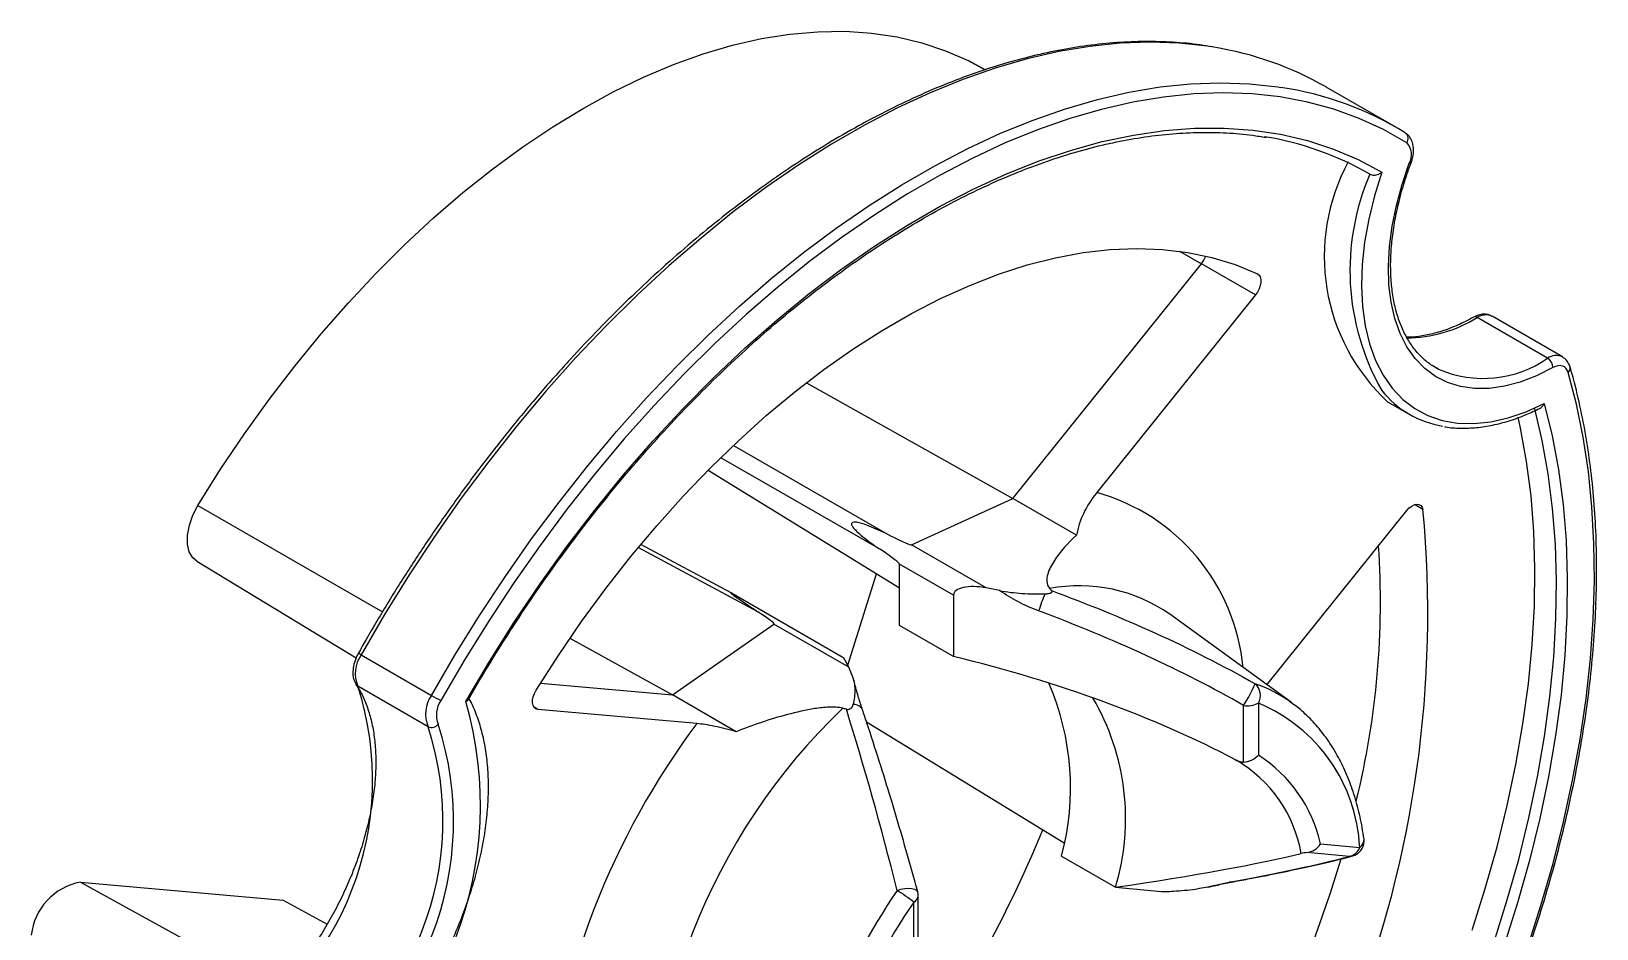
# Model space of a CAD drawing. Header units: millimetres. Extents: x 2517 to 6633, y 792 to 3241.
# Drawn here: x 3410.84 to 3431.31, y 1920.57 to 1932.29 of the extents above; entities that cross this region are included whole.
import ezdxf

# ---------------------------------------------------------------- set-up
doc = ezdxf.new("R2010")
doc.units = ezdxf.units.MM

msp = doc.modelspace()

# ---------------------------------------------------------------- linework, layer by layer
at = {"color": 7, "linetype": 'Continuous', "lineweight": 25}
for p, q in [((3423.0932, 1931.9092), (3423.101, 1931.9052)), ((3423.3144, 1931.7879), (3423.101, 1931.9052)), ((3428.691, 1931.0343), (3427.7718, 1931.5649)), ((3428.3456, 1930.4254), (3428.3411, 1930.428)), ((3423.6763, 1926.1876), (3426.1426, 1929.2557)), ((3426.8497, 1928.8475), (3426.1426, 1929.2557)), ((3426.8497, 1928.8475), (3424.7731, 1926.2642)), ((3430.6683, 1928.0203), (3429.7491, 1928.551)), ((3430.863, 1928.0371), (3429.9437, 1928.5678)), ((3429.2087, 1927.8946), (3429.244, 1927.8752)), ((3420.9791, 1927.7005), (3423.6763, 1926.1876)), ((3428.5759, 1927.4517), (3428.8587, 1927.2884)), ((3419.6947, 1926.5595), (3422.1941, 1925.0192)), ((3422.3503, 1925.5831), (3423.6763, 1926.1876)), ((3424.5087, 1925.7071), (3423.6763, 1926.1876)), ((3426.9983, 1923.7524), (3428.8296, 1926.0305)), ((3419.9951, 1924.9531), (3418.8121, 1925.5865)), ((3423.3279, 1925.0187), (3422.3503, 1925.5831)), ((3413.0064, 1925.3661), (3415.0901, 1924.1031)), ((3421.5184, 1924.0082), (3421.8953, 1925.2033)), ((3422.9012, 1924.9223), (3422.1941, 1925.3305)), ((3422.1941, 1925.0192), (3422.1941, 1925.3305)), ((3422.1941, 1924.5293), (3422.1941, 1925.0192)), ((3423.502, 1924.984), (3423.3279, 1925.0187)), ((3421.4466, 1924.1152), (3419.9999, 1924.9504)), ((3422.9012, 1924.9223), (3422.9012, 1924.1211)), ((3427.3181, 1923.52), (3425.7283, 1924.6752)), ((3419.2269, 1923.6191), (3420.5529, 1924.5455)), ((3421.5306, 1923.9811), (3420.5529, 1924.5455)), ((3422.9012, 1924.1211), (3422.1941, 1924.5293)), ((3417.8857, 1924.3597), (3419.2269, 1923.6191)), ((3415.1561, 1924.1446), (3416.0753, 1923.614)), ((3421.5772, 1923.8729), (3421.5306, 1923.9811)), ((3416.0314, 1923.2042), (3415.1122, 1923.7348)), ((3420.0593, 1923.1385), (3419.2269, 1923.6191)), ((3419.5443, 1923.2457), (3417.4677, 1923.4314)), ((3426.6934, 1922.7432), (3426.6934, 1923.4827)), ((3426.8866, 1923.5126), (3426.8866, 1922.8321)), ((3427.2972, 1923.535), (3427.3181, 1923.52)), ((3421.7634, 1923.2674), (3424.3465, 1921.6859)), ((3426.5824, 1922.7749), (3426.5986, 1922.7659)), ((3424.3131, 1921.5143), (3425.0202, 1921.1061)), ((3428.0796, 1921.5104), (3427.5249, 1921.56)), ((3427.7012, 1921.6731), (3428.2115, 1921.6274)), ((3411.4855, 1921.1739), (3414.1381, 1920.9367)), ((3425.0202, 1921.1061), (3425.6211, 1921.0523)), ((3426.2279, 1921.1055), (3426.0915, 1921.0866)), ((3426.3151, 1921.1289), (3426.2279, 1921.1055)), ((3414.1381, 1920.9367), (3414.7106, 1920.6231)), ((3422.3806, 1920.2309), (3422.3806, 1920.9114)), ((3422.4392, 1920.2649), (3422.4392, 1920.993))]:
    msp.add_line(p, q, dxfattribs=at)
at = {"color": 8, "linetype": 'Continuous', "lineweight": 25}
for p, q in [((3423.0932, 1931.9092), (3423.3142, 1931.7879)), ((3425.8569, 1929.4185), (3426.1426, 1929.2557)), ((3420.0235, 1926.8807), (3422.0703, 1925.7038)), ((3421.9531, 1925.5144), (3419.8564, 1926.7201)), ((3413.0218, 1926.0951), (3415.4349, 1924.7046)), ((3429.0386, 1926.0439), (3428.9299, 1926.1066)), ((3420.3425, 1924.7064), (3418.7773, 1925.5446)), ((3417.5016, 1923.7733), (3419.2269, 1923.6191)), ((3417.4677, 1923.4314), (3417.4159, 1923.4613)), ((3428.1213, 1921.5157), (3428.0796, 1921.5104)), ((3411.4855, 1921.1739), (3414.0732, 1919.7507))]:
    msp.add_line(p, q, dxfattribs=at)
at = {"color": 7, "linetype": 'Continuous', "lineweight": 25, "flags": 128}
for points in [[(3413.0218, 1926.0951), (3413.3187, 1926.5683), (3413.6292, 1927.0305), (3413.9524, 1927.4805), (3414.2872, 1927.9169), (3414.6329, 1928.3386), (3414.9883, 1928.7442), (3415.3525, 1929.1327), (3415.7244, 1929.503), (3416.103, 1929.8539), (3416.4871, 1930.1845), (3416.8758, 1930.4938), (3417.2678, 1930.7809), (3417.6621, 1931.0451), (3418.0575, 1931.2856), (3418.4529, 1931.5017), (3418.8472, 1931.6927), (3419.2392, 1931.8581), (3419.6279, 1931.9975), (3420.012, 1932.1105), (3420.3906, 1932.1967), (3420.7625, 1932.2559), (3421.1267, 1932.2879), (3421.4821, 1932.2926), (3421.8277, 1932.27), (3422.1626, 1932.2202), (3422.4858, 1932.1433), (3422.7962, 1932.0395), (3423.0932, 1931.9092)], [(3428.8276, 1930.8374), (3428.5238, 1931.009), (3428.2056, 1931.1548), (3427.874, 1931.2745), (3427.5297, 1931.3678), (3427.1734, 1931.4346), (3426.806, 1931.4745), (3426.4285, 1931.4877), (3426.0416, 1931.4739), (3425.6464, 1931.4333), (3425.2437, 1931.3659), (3424.8346, 1931.272), (3424.4199, 1931.1517), (3424.0007, 1931.0052), (3423.578, 1930.8331), (3423.1527, 1930.6356), (3422.7259, 1930.4133), (3422.2986, 1930.1666), (3421.8718, 1929.8962), (3421.4466, 1929.6026), (3421.0238, 1929.2867), (3420.6046, 1928.9491), (3420.1899, 1928.5907), (3419.7808, 1928.2122), (3419.3781, 1927.8147), (3418.9829, 1927.399), (3418.596, 1926.9661), (3418.2185, 1926.5171), (3417.8511, 1926.053), (3417.4949, 1925.5749), (3417.1505, 1925.0839), (3416.8189, 1924.5813), (3416.5008, 1924.0683), (3416.1969, 1923.5459)], [(3416.5227, 1923.535), (3416.8324, 1924.0581), (3417.1569, 1924.5711), (3417.4954, 1925.0727), (3417.8471, 1925.5614), (3418.2109, 1926.036), (3418.5859, 1926.4953), (3418.9711, 1926.9381), (3419.3657, 1927.3632), (3419.7684, 1927.7695), (3420.1783, 1928.156), (3420.5943, 1928.5217), (3421.0153, 1928.8655), (3421.4402, 1929.1866), (3421.8679, 1929.4842), (3422.2973, 1929.7574), (3422.7272, 1930.0056), (3423.1566, 1930.2281), (3423.5843, 1930.4244), (3424.0092, 1930.5938), (3424.4302, 1930.7361), (3424.8462, 1930.8508), (3425.2561, 1930.9375), (3425.6589, 1930.9962), (3426.0534, 1931.0266), (3426.4387, 1931.0286), (3426.8137, 1931.0023), (3427.1775, 1930.9477), (3427.5291, 1930.865), (3427.8676, 1930.7543), (3428.1921, 1930.616), (3428.5018, 1930.4504)], [(3430.7377, 1927.8971), (3430.5236, 1927.7903), (3430.312, 1927.7091), (3430.1049, 1927.6541), (3429.9042, 1927.6259), (3429.7119, 1927.6248), (3429.5298, 1927.6508), (3429.3597, 1927.7037), (3429.2032, 1927.7828), (3429.0618, 1927.8876), (3428.9369, 1928.0169), (3428.8296, 1928.1696), (3428.741, 1928.3441), (3428.6719, 1928.5388), (3428.623, 1928.7518), (3428.5948, 1928.9812), (3428.5875, 1929.2246), (3428.6012, 1929.4798), (3428.6358, 1929.7443), (3428.6909, 1930.0156), (3428.7661, 1930.291), (3428.8605, 1930.5681)], [(3428.5018, 1930.4504), (3428.4052, 1930.142), (3428.3295, 1929.8364), (3428.2754, 1929.5362), (3428.2434, 1929.244), (3428.2338, 1928.9626), (3428.2466, 1928.6943), (3428.2818, 1928.4415), (3428.339, 1928.2064), (3428.4178, 1927.9911), (3428.5174, 1927.7976), (3428.637, 1927.6275), (3428.7754, 1927.4823), (3428.9316, 1927.3633), (3429.104, 1927.2716), (3429.2913, 1927.2079), (3429.4916, 1927.1728), (3429.7034, 1927.1667), (3429.9246, 1927.1896), (3430.1534, 1927.2413), (3430.3877, 1927.3213), (3430.6254, 1927.4289)], [(3417.4436, 1923.6801), (3417.7345, 1924.1352), (3418.0386, 1924.5792), (3418.3548, 1925.0107), (3418.6822, 1925.4285), (3419.02, 1925.8313), (3419.367, 1926.2179), (3419.7223, 1926.5873), (3420.0848, 1926.9383), (3420.4534, 1927.2698), (3420.8271, 1927.581), (3421.2048, 1927.8708), (3421.5852, 1928.1384), (3421.9674, 1928.383), (3422.3501, 1928.604), (3422.7322, 1928.8006), (3423.1127, 1928.9722), (3423.4903, 1929.1184), (3423.864, 1929.2387), (3424.2326, 1929.3328), (3424.5951, 1929.4003), (3424.9504, 1929.4412), (3425.2974, 1929.4552), (3425.6352, 1929.4423), (3425.9627, 1929.4026), (3426.2789, 1929.3362), (3426.5829, 1929.2433), (3426.8738, 1929.1241)], [(3426.8738, 1929.1241), (3426.8957, 1929.1078), (3426.9111, 1929.0827), (3426.9192, 1929.0503), (3426.9197, 1929.0121), (3426.9123, 1928.9705), (3426.8976, 1928.9276), (3426.8764, 1928.8858), (3426.8497, 1928.8475)], [(3430.9375, 1927.8354), (3430.9257, 1927.8649), (3430.909, 1927.889), (3430.8878, 1927.9071), (3430.8628, 1927.9187), (3430.8346, 1927.9236), (3430.8038, 1927.9215), (3430.7712, 1927.9126), (3430.7377, 1927.8971)], [(3430.4056, 1920.316), (3430.5822, 1920.8673), (3430.7397, 1921.4169), (3430.8776, 1921.9635), (3430.9957, 1922.5059), (3431.0936, 1923.0427), (3431.1711, 1923.5727), (3431.228, 1924.0946), (3431.2643, 1924.6072), (3431.2798, 1925.1092), (3431.2744, 1925.5995), (3431.2483, 1926.0769), (3431.2014, 1926.5403), (3431.1338, 1926.9885), (3431.0458, 1927.4206), (3430.9375, 1927.8354)], [(3429.6809, 1920.5449), (3429.8542, 1921.0907), (3430.0078, 1921.6346), (3430.1412, 1922.1753), (3430.2541, 1922.7113), (3430.3461, 1923.2413), (3430.4171, 1923.764), (3430.4669, 1924.2779), (3430.4953, 1924.7818), (3430.5022, 1925.2744), (3430.4877, 1925.7543), (3430.4518, 1926.2204), (3430.3946, 1926.6715), (3430.3162, 1927.1063), (3430.2852, 1927.2484)], [(3429.9637, 1920.3816), (3430.1371, 1920.9274), (3430.2907, 1921.4713), (3430.424, 1922.012), (3430.5369, 1922.548), (3430.629, 1923.0781), (3430.7, 1923.6007), (3430.7497, 1924.1146), (3430.7781, 1924.6185), (3430.7851, 1925.1111), (3430.7706, 1925.591), (3430.7347, 1926.0571), (3430.6774, 1926.5082), (3430.599, 1926.943), (3430.4996, 1927.3606)], [(3430.6254, 1927.4289), (3430.7288, 1927.0067), (3430.8108, 1926.5666), (3430.8711, 1926.1099), (3430.9096, 1925.6376), (3430.9261, 1925.151), (3430.9207, 1924.6515), (3430.8934, 1924.1402), (3430.8441, 1923.6185), (3430.7731, 1923.0879), (3430.6805, 1922.5496), (3430.5667, 1922.0051), (3430.4317, 1921.4558), (3430.2761, 1920.9031), (3430.1003, 1920.3485)], [(3413.0064, 1925.3661), (3412.9538, 1925.4115), (3412.9084, 1925.4903), (3412.8853, 1925.5912), (3412.8857, 1925.7088), (3412.9097, 1925.8366), (3412.9559, 1925.9678), (3413.0218, 1926.0951)], [(3428.8296, 1926.0305), (3428.8602, 1926.0633), (3428.8929, 1926.0887), (3428.926, 1926.1053), (3428.9578, 1926.1123), (3428.9863, 1926.1092), (3429.0102, 1926.0962), (3429.0279, 1926.074), (3429.0386, 1926.0439)], [(3417.4677, 1923.4314), (3417.4411, 1923.439), (3417.4198, 1923.4562), (3417.4051, 1923.4821), (3417.3978, 1923.5153), (3417.3982, 1923.5539), (3417.4063, 1923.5958), (3417.4218, 1923.6386), (3417.4436, 1923.6801)]]:
    msp.add_lwpolyline(points, dxfattribs=at)
at = {"color": 8, "linetype": 'Continuous', "lineweight": 25, "flags": 128}
for points in [[(3426.3051, 1932.0837), (3426.221, 1932.0969), (3425.8507, 1932.1372), (3425.4701, 1932.1504), (3425.0802, 1932.1366), (3424.6817, 1932.0956), (3424.2758, 1932.0277), (3423.8634, 1931.933), (3423.4454, 1931.8117), (3423.0228, 1931.6641), (3422.5966, 1931.4906), (3422.1679, 1931.2915), (3421.7377, 1931.0674), (3421.3069, 1930.8187), (3420.8767, 1930.5461), (3420.448, 1930.2502), (3420.0219, 1929.9317), (3419.5993, 1929.5914), (3419.1813, 1929.2301), (3418.7688, 1928.8486), (3418.3629, 1928.4478), (3417.9645, 1928.0288), (3417.5745, 1927.5924), (3417.1939, 1927.1398), (3416.8236, 1926.6719), (3416.4645, 1926.19), (3416.1173, 1925.6951), (3415.783, 1925.1884), (3415.4623, 1924.6712), (3415.1561, 1924.1446)], [(3416.0753, 1923.614), (3416.3816, 1924.1405), (3416.7023, 1924.6578), (3417.0366, 1925.1644), (3417.3837, 1925.6593), (3417.7428, 1926.1412), (3418.1132, 1926.6091), (3418.4937, 1927.0617), (3418.8837, 1927.4981), (3419.2821, 1927.9172), (3419.688, 1928.3179), (3420.1005, 1928.6994), (3420.5185, 1929.0608), (3420.9411, 1929.4011), (3421.3673, 1929.7196), (3421.7959, 1930.0154), (3422.2262, 1930.288), (3422.6569, 1930.5367), (3423.0872, 1930.7608), (3423.5159, 1930.9599), (3423.942, 1931.1335), (3424.3646, 1931.2811), (3424.7826, 1931.4024), (3425.1951, 1931.4971), (3425.601, 1931.565), (3425.9994, 1931.6059), (3426.3894, 1931.6198), (3426.77, 1931.6065), (3427.1403, 1931.5662), (3427.18, 1931.5602)], [(3428.8605, 1930.5681), (3428.8712, 1930.5681), (3428.8788, 1930.5697), (3428.883, 1930.5729), (3428.8834, 1930.5738)], [(3415.1122, 1923.7348), (3415.0996, 1923.7442), (3415.0905, 1923.7551)], [(3422.1635, 1921.0627), (3422.2123, 1921.0795), (3422.263, 1921.0904), (3422.312, 1921.0947), (3422.3561, 1921.0921), (3422.3922, 1921.0828), (3422.418, 1921.0674), (3422.4317, 1921.047), (3422.4323, 1921.0451)], [(3426.533, 1921.174), (3426.5312, 1921.1737), (3426.5063, 1921.1721)]]:
    msp.add_lwpolyline(points, dxfattribs=at)
at = {"color": 7, "linetype": 'Continuous', "lineweight": 25}
for centre, radius, start, end in [((3425.6133, 1927.7956), 4.3436, 60.20308, 80.83563), ((3426.5375, 1927.2839), 4.3243, 58.33038, 81.45555), ((3428.7539, 1930.8909), 0.0911, 324.03472, 53.68951), ((3426.2971, 1926.8516), 4.1193, 60.1796, 80.61235), ((3428.666, 1930.681), 0.2249, 329.85433, 44.07278), ((3430.3404, 1929.3508), 2.5924, 151.47654, 227.10399), ((3425.8776, 1929.4685), 0.3399, 321.24819, 340.66135), ((3430.5866, 1927.8932), 0.1512, 1.49503, 57.25575), ((3429.4972, 1928.3945), 1.2762, 218.5606, 260.94707), ((3414.5276, 1924.683), 14.5747, 312.23083, 5.35781), ((3417.6065, 1924.8344), 10.8761, 346.17723, 3.86733), ((3426.8119, 1923.8056), 2.9433, 157.30708, 161.93023), ((3415.5047, 1923.9001), 0.4259, 144.95251, 202.82771), ((3420.9786, 1922.4066), 3.4519, 345.018, 23.3313), ((3425.3295, 1924.3965), 1.6416, 326.17958, 337.38756), ((3426.7104, 1923.6134), 0.2029, 330.23068, 48.46929), ((3411.3249, 1922.5107), 3.9802, 299.67635, 17.91229), ((3416.424, 1923.3694), 0.4259, 144.95251, 202.82771), ((3418.6618, 1928.0938), 5.1729, 239.99922, 241.54314), ((3422.0156, 1922.0016), 3.1352, 343.40246, 30.23095), ((3411.8902, 1922.1837), 4.8256, 301.32774, 16.2609), ((3416.4585, 1923.3625), 0.3194, 144.95251, 202.82771), ((3427.0665, 1917.5687), 8.1283, 133.69172, 183.89692), ((3426.7455, 1923.7853), 0.307, 260.2289, 297.35717), ((3426.0617, 1921.5247), 2.1523, 2.7365, 67.46484), ((3412.2442, 1921.98), 3.9802, 299.67635, 17.91229), ((3412.2494, 1921.974), 4.1138, 299.68723, 17.90141), ((3416.0762, 1923.3044), 0.1098, 245.95036, 323.12691), ((3427.6797, 1917.1537), 10.1636, 143.17311, 174.41553), ((3425.8944, 1921.269), 1.8514, 12.60626, 57.59509), ((3408.2971, 1928.3876), 17.07, 330.90567, 337.50416), ((3428.0701, 1921.7091), 0.2, 284.83607, 0), ((3428.0701, 1921.7091), 0.2, 0, 7.97918), ((3428.0462, 1921.681), 0.1738, 281.07468, 342.05894), ((3412.0608, 1926.2151), 16.5974, 325.88679, 343.41204), ((3411.6298, 1920.3958), 0.7914, 100.50639, 173.94438), ((3429.061, 1916.3455), 8.3562, 145.63173, 171.95691), ((3429.0057, 1916.3764), 8.0286, 145.60771, 171.98094), ((3421.2974, 1919.5887), 1.7096, 50.68283, 59.56025), ((3422.2392, 1920.993), 0.2, 0, 15.08794)]:
    msp.add_arc(centre, radius, start, end, dxfattribs=at)
at = {"color": 8, "linetype": 'Continuous', "lineweight": 25}
for centre, radius, start, end in [((3431.2504, 1929.166), 3.1661, 156.5606, 209.66615), ((3428.795, 1930.1268), 1.8422, 270.82462, 301.19197), ((3429.7197, 1928.5095), 0.0508, 54.68066, 113.61434), ((3429.8614, 1928.3855), 0.2, 65.69777, 124.1488), ((3430.7802, 1927.8602), 0.1953, 64.93727, 124.92803), ((3429.8243, 1929.2412), 1.4842, 246.97963, 304.65732), ((3430.8945, 1927.8902), 0.0697, 308.10724, 11.53056), ((3424.0711, 1923.7326), 2.6272, 5.37778, 74.50047), ((3424.55, 1922.9917), 2.0548, 55.01137, 100.96518), ((3415.3648, 1924.5321), 0.4402, 236.18018, 241.68491), ((3426.2708, 1922.0784), 1.7819, 54.82737, 71.2029), ((3421.6023, 1923.376), 0.119, 24.34001, 95.65184), ((3425.6957, 1921.2312), 1.7811, 10.24666, 59.50841), ((3428.1469, 1921.7303), 0.1215, 302.16057, 3.08907), ((3422.3387, 1921.0033), 0.101, 294.52506, 354.1548)]:
    msp.add_arc(centre, radius, start, end, dxfattribs=at)
at = {"color": 7, "linetype": 'Continuous', "lineweight": 25}
for centre, major_axis, ratio, start_param, end_param in [((3414.2335, 1930.0893), (8.1178, -4.5054), 0.013391, 6.0266319, 6.2732911), ((3414.2335, 1930.0893), (7.9603, -4.7601), 0.0151123, 0.0090367, 0.2556959), ((3423.2875, 1924.8625), (0.3852, -0.0721), 0.4107788, 1.5428166, 3.2183327), ((3412.4657, 1929.0688), (8.0881, -4.5224), 0.0166634, 6.2751127, 6.521772), ((3418.8989, 1921.4196), (11.0098, -2.0514), 0.4062791, 0.8626083, 1.1646979), ((3421.5198, 1923.842), (-0.0873, 0.2759), 0.2019379, 5.1758749, 6.0659115), ((3421.2703, 1921.0528), (8.0095, -1.4985), 0.4102814, 0.9239104, 1.4429589), ((3421.1975, 1921.1563), (7.0383, 0.7135), 0.072975, 5.2791394, 5.7981879), ((3419.2601, 1920.9057), (9.6616, 0.984), 0.0724335, 5.5530386, 5.8551281), ((3425.9367, 1921.0932), (0.3386, 0.0343), 0.073042, 3.504308, 5.1798241)]:
    msp.add_ellipse(centre, major_axis=major_axis, ratio=ratio, start_param=start_param, end_param=end_param, dxfattribs=at)
for points, knots in [([(3426.282, 1932.0886), (3426.2305, 1932.0979), (3426.0644, 1932.1277), (3425.7735, 1932.1523), (3425.4105, 1932.1633), (3425.0386, 1932.1486), (3424.6593, 1932.11), (3424.2733, 1932.047), (3423.8814, 1931.9599), (3423.4845, 1931.8488), (3423.0835, 1931.7141), (3422.6792, 1931.5559), (3422.2726, 1931.3748), (3421.8644, 1931.1709), (3421.4555, 1930.9449), (3421.0469, 1930.6972), (3420.6393, 1930.4284), (3420.2337, 1930.139), (3419.8309, 1929.8296), (3419.4318, 1929.5009), (3419.0371, 1929.1537), (3418.6477, 1928.7887), (3418.2645, 1928.4066), (3417.8882, 1928.0083), (3417.5196, 1927.5946), (3417.1596, 1927.1663), (3416.8087, 1926.7245), (3416.4679, 1926.27), (3416.1378, 1925.8038), (3415.819, 1925.3269), (3415.5125, 1924.8402), (3415.2815, 1924.4517), (3415.1534, 1924.2256), (3415.1199, 1924.1665)], [0, 0, 0, 0, 0.0150387, 0.048429, 0.0818532, 0.1153111, 0.1488001, 0.1823165, 0.2158558, 0.2494135, 0.2829851, 0.3165668, 0.3501551, 0.3837474, 0.4173414, 0.4509352, 0.4845275, 0.5181177, 0.5517052, 0.5852898, 0.6188714, 0.65245, 0.6860256, 0.7195986, 0.753169, 0.7867372, 0.8203034, 0.853868, 0.8874312, 0.9209935, 0.954555, 0.9881161, 1, 1, 1, 1]), ([(3416.5597, 1923.5615), (3416.5829, 1923.6022), (3416.6989, 1923.8047), (3416.9166, 1924.1639), (3417.2175, 1924.6345), (3417.5307, 1925.0949), (3417.8548, 1925.5444), (3418.1892, 1925.9818), (3418.5333, 1926.4062), (3418.8861, 1926.8166), (3419.2469, 1927.2121), (3419.6149, 1927.5918), (3419.9892, 1927.9549), (3420.369, 1928.3005), (3420.7534, 1928.6279), (3421.1416, 1928.9363), (3421.5326, 1929.2251), (3421.9256, 1929.4935), (3422.3196, 1929.7412), (3422.7138, 1929.9673), (3423.1072, 1930.1716), (3423.4991, 1930.3535), (3423.8884, 1930.5127), (3424.2743, 1930.6488), (3424.6559, 1930.7616), (3425.0325, 1930.8508), (3425.4031, 1930.9162), (3425.767, 1930.9577), (3426.1235, 1930.9756), (3426.4712, 1930.9683), (3426.7605, 1930.9454), (3426.9295, 1930.9155), (3426.9894, 1930.9049)], [0, 0, 0, 0, 0.0087257, 0.0434585, 0.0781934, 0.1129274, 0.1476603, 0.1823917, 0.2171212, 0.2518484, 0.286573, 0.3212946, 0.3560129, 0.3907276, 0.4254384, 0.4601453, 0.494848, 0.5295468, 0.5642417, 0.5989334, 0.6336225, 0.6683104, 0.7029981, 0.7376876, 0.7723816, 0.8070836, 0.8417977, 0.8765291, 0.9112835, 0.9460667, 0.9808846, 1, 1, 1, 1]), ([(3428.8834, 1930.5738), (3428.8893, 1930.5909), (3428.9063, 1930.6405), (3428.9194, 1930.7238), (3428.9133, 1930.8128), (3428.8856, 1930.8876), (3428.8482, 1930.9363), (3428.8193, 1930.9565), (3428.8097, 1930.9632)], [0, 0, 0, 0, 0.1137286, 0.3282796, 0.5494077, 0.7363762, 0.9123141, 1, 1, 1, 1]), ([(3429.2431, 1927.8792), (3429.2148, 1927.8937), (3429.1398, 1927.9323), (3429.0331, 1928.0203), (3428.9227, 1928.1401), (3428.8284, 1928.2817), (3428.7505, 1928.4424), (3428.6897, 1928.6209), (3428.6464, 1928.8158), (3428.6209, 1929.0254), (3428.6136, 1929.2481), (3428.6246, 1929.4819), (3428.6538, 1929.7248), (3428.7012, 1929.9747), (3428.7665, 1930.2293), (3428.8304, 1930.4298), (3428.8727, 1930.5446), (3428.8834, 1930.5738)], [0, 0, 0, 0, 0.0446167, 0.1182642, 0.1916825, 0.2644671, 0.33655, 0.4080731, 0.4792336, 0.5501996, 0.6210875, 0.6919617, 0.7628567, 0.8337949, 0.9047835, 0.9758205, 1, 1, 1, 1]), ([(3428.3456, 1930.4254), (3428.3524, 1930.4215), (3428.3606, 1930.4184), (3428.3694, 1930.4165), (3428.3782, 1930.4146), (3428.3877, 1930.4137), (3428.3972, 1930.4139), (3428.4074, 1930.414), (3428.4179, 1930.4152), (3428.428, 1930.4173), (3428.4399, 1930.4197), (3428.4515, 1930.4234), (3428.4624, 1930.4279), (3428.4763, 1930.4337), (3428.4893, 1930.441), (3428.5004, 1930.4493), (3428.5009, 1930.4496), (3428.5014, 1930.45), (3428.5018, 1930.4504)], [0, 0, 0, 0, 0.00002912824, 0.00002912824, 0.00002912824, 0.00005811385, 0.00005811385, 0.00005811385, 0.0000890097, 0.0000890097, 0.0000890097, 0.00012533732, 0.00012533732, 0.00012533732, 0.00017243547, 0.00017243547, 0.00017243547, 0.0001744914, 0.0001744914, 0.0001744914, 0.0001744914]), ([(3429.6992, 1928.556), (3429.665, 1928.5376), (3429.5655, 1928.484), (3429.4023, 1928.4122), (3429.212, 1928.3479), (3429.0285, 1928.3091), (3428.8994, 1928.292), (3428.8349, 1928.2947), (3428.8261, 1928.2951)], [0, 0, 0, 0, 0.1119528, 0.3253048, 0.5386403, 0.7521217, 0.9660881, 1, 1, 1, 1]), ([(3429.9453, 1928.5637), (3429.9386, 1928.5685), (3429.9125, 1928.5876), (3429.855, 1928.5974), (3429.7778, 1928.5927), (3429.727, 1928.569), (3429.6992, 1928.556)], [0, 0, 0, 0, 0.0969409, 0.3810012, 0.6608632, 1, 1, 1, 1]), ([(3424.6168, 1911.5234), (3424.6862, 1911.5839), (3424.8872, 1911.7594), (3425.2162, 1912.0636), (3425.6011, 1912.4412), (3425.9793, 1912.8354), (3426.3499, 1913.2452), (3426.7123, 1913.6698), (3427.0656, 1914.1082), (3427.409, 1914.5596), (3427.742, 1915.0228), (3428.0637, 1915.4971), (3428.3735, 1915.9813), (3428.6708, 1916.4745), (3428.9549, 1916.9756), (3429.2252, 1917.4835), (3429.4811, 1917.9972), (3429.7221, 1918.5155), (3429.9477, 1919.0375), (3430.1574, 1919.5619), (3430.3508, 1920.0878), (3430.5274, 1920.6139), (3430.6869, 1921.1392), (3430.8289, 1921.6625), (3430.9531, 1922.1828), (3431.0593, 1922.6989), (3431.1472, 1923.2099), (3431.2166, 1923.7145), (3431.2674, 1924.2117), (3431.2993, 1924.7006), (3431.3125, 1925.18), (3431.3067, 1925.6489), (3431.282, 1926.1063), (3431.2385, 1926.5514), (3431.1762, 1926.983), (3431.095, 1927.4002), (3431.0201, 1927.7043), (3430.9728, 1927.8694), (3430.9628, 1927.9042)], [0, 0, 0, 0, 0.0151336, 0.0438751, 0.0726159, 0.1013542, 0.1300904, 0.1588245, 0.187557, 0.2162879, 0.2450176, 0.2737464, 0.3024745, 0.3312023, 0.3599299, 0.3886577, 0.4173858, 0.4461146, 0.4748444, 0.5035754, 0.5323078, 0.5610421, 0.5897784, 0.618517, 0.6472582, 0.6760021, 0.704749, 0.7334989, 0.7622519, 0.791008, 0.8197669, 0.8485283, 0.8772915, 0.9060558, 0.9348192, 0.9635801, 0.9923362, 1, 1, 1, 1]), ([(3430.9628, 1927.9042), (3430.9571, 1927.9202), (3430.9433, 1927.9588), (3430.9098, 1928.0065), (3430.8756, 1928.0267), (3430.8618, 1928.0348)], [0, 0, 0, 0, 0.2971988, 0.7161158, 1, 1, 1, 1]), ([(3429.3188, 1927.1273), (3429.3247, 1927.126), (3429.3927, 1927.1107), (3429.5322, 1927.1043), (3429.7362, 1927.11), (3429.9484, 1927.1425), (3430.166, 1927.1992), (3430.3715, 1927.272), (3430.5045, 1927.3356), (3430.563, 1927.3636)], [0, 0, 0, 0, 0.015756, 0.1838954, 0.3529789, 0.5230273, 0.6938874, 0.8653277, 1, 1, 1, 1]), ([(3430.5632, 1927.3632), (3430.5661, 1927.3644), (3430.5789, 1927.3697), (3430.6013, 1927.3908), (3430.6178, 1927.4138), (3430.6251, 1927.4283), (3430.6254, 1927.4289)], [0, 0, 0, 0, 0.11033944, 0.48925038, 0.97860286, 1, 1, 1, 1]), ([(3424.7731, 1926.2642), (3424.7052, 1926.1797), (3424.6472, 1926.0877), (3424.5583, 1925.9009), (3424.5261, 1925.804), (3424.5087, 1925.7071)], [0, 0, 0, 0, 0.5, 0.5, 1, 1, 1, 1]), ([(3422.0703, 1925.7038), (3421.9911, 1925.7426), (3421.911, 1925.7804), (3421.7869, 1925.8313), (3421.745, 1925.8473), (3421.6799, 1925.8669), (3421.6578, 1925.8728), (3421.6235, 1925.878), (3421.6119, 1925.8793), (3421.5882, 1925.8778), (3421.5727, 1925.8747), (3421.5642, 1925.85), (3421.5705, 1925.8383), (3421.5816, 1925.8183), (3421.5883, 1925.8092), (3421.6094, 1925.7832), (3421.625, 1925.7675), (3421.6731, 1925.7219), (3421.7071, 1925.6939), (3421.8103, 1925.6131), (3421.8815, 1925.5631), (3421.9531, 1925.5144)], [0, 0, 0, 0, 0.25, 0.25, 0.375, 0.375, 0.4375, 0.4375, 0.46875, 0.46875, 0.5, 0.5, 0.53125, 0.53125, 0.5625, 0.5625, 0.625, 0.625, 0.75, 0.75, 1, 1, 1, 1]), ([(3424.5087, 1925.7071), (3424.3933, 1925.6024), (3424.2948, 1925.4933), (3424.1825, 1925.3204), (3424.1505, 1925.2607), (3424.1236, 1925.168), (3424.1182, 1925.1364), (3424.1224, 1925.0724), (3424.1319, 1925.0397), (3424.1592, 1925.009)], [0, 0, 0, 0, 0.5, 0.5, 0.75, 0.75, 0.875, 0.875, 1, 1, 1, 1]), ([(3423.502, 1924.984), (3423.5994, 1924.9646), (3423.6983, 1924.9537), (3423.8978, 1924.9401), (3423.9982, 1924.9366), (3424.0964, 1924.9411)], [0, 0, 0, 0, 0.5, 0.5, 1, 1, 1, 1]), ([(3424.0964, 1924.9411), (3424.1123, 1924.9418), (3424.1281, 1924.9431), (3424.143, 1924.9454), (3424.1515, 1924.9468), (3424.1598, 1924.9485), (3424.1672, 1924.9509), (3424.1723, 1924.9525), (3424.1769, 1924.9545), (3424.1806, 1924.9569), (3424.1835, 1924.9588), (3424.1857, 1924.9609), (3424.1872, 1924.9632), (3424.1886, 1924.9655), (3424.1891, 1924.968), (3424.1889, 1924.9705), (3424.1886, 1924.9736), (3424.1871, 1924.9768), (3424.1849, 1924.9797), (3424.1842, 1924.9807), (3424.1834, 1924.9817), (3424.1826, 1924.9827)], [0, 0, 0, 0, 0.00004878296, 0.00004878296, 0.00004878296, 0.00007663072, 0.00007663072, 0.00007663072, 0.00009554577, 0.00009554577, 0.00009554577, 0.00011004915, 0.00011004915, 0.00011004915, 0.0001246182, 0.0001246182, 0.0001246182, 0.00014250013, 0.00014250013, 0.00014250013, 0.00014830304, 0.00014830304, 0.00014830304, 0.00014830304]), ([(3419.9999, 1924.9503), (3419.9988, 1924.9509), (3419.9962, 1924.9525), (3419.9926, 1924.9544), (3419.9897, 1924.9557), (3419.9881, 1924.9559), (3419.9895, 1924.9533), (3420.0109, 1924.9348), (3420.1236, 1924.8514), (3420.2473, 1924.7695), (3420.3425, 1924.7064)], [0, 0, 0, 0, 0.0059833, 0.0148918, 0.023845, 0.0341086, 0.0508965, 0.0997374, 0.3072946, 1, 1, 1, 1]), ([(3415.1199, 1924.1665), (3415.1112, 1924.1502), (3415.0865, 1924.1034), (3415.0582, 1924.0208), (3415.0442, 1923.9235), (3415.0514, 1923.8311), (3415.0779, 1923.7797), (3415.0907, 1923.7549)], [0, 0, 0, 0, 0.1166523, 0.3348541, 0.5573683, 0.7866045, 1, 1, 1, 1]), ([(3415.0907, 1923.7549), (3415.1061, 1923.7304), (3415.1517, 1923.658), (3415.2156, 1923.5228), (3415.2759, 1923.344), (3415.3186, 1923.1486), (3415.3435, 1922.9385), (3415.3502, 1922.7155), (3415.3386, 1922.4813), (3415.3088, 1922.2381), (3415.2608, 1921.9881), (3415.195, 1921.7333), (3415.1119, 1921.4762), (3415.0123, 1921.219), (3414.897, 1920.9641), (3414.767, 1920.7137), (3414.6235, 1920.4702), (3414.4677, 1920.2357), (3414.301, 1920.0123), (3414.1251, 1919.802), (3413.9414, 1919.6068), (3413.7518, 1919.4282), (3413.558, 1919.2681), (3413.3885, 1919.1459), (3413.2842, 1919.0814), (3413.2455, 1919.0575)], [0, 0, 0, 0, 0.0234723, 0.0692292, 0.1147297, 0.1600039, 0.2051574, 0.2502632, 0.2953611, 0.3404728, 0.3856124, 0.4307841, 0.4759865, 0.5212152, 0.5664643, 0.6117268, 0.6569955, 0.7022627, 0.7475187, 0.7927561, 0.8379674, 0.8831456, 0.9282846, 0.9733802, 1, 1, 1, 1]), ([(3421.5905, 1923.4945), (3421.6109, 1923.5585), (3421.6157, 1923.6221), (3421.6129, 1923.749), (3421.6033, 1923.8125), (3421.5772, 1923.8729)], [0, 0, 0, 0, 0.5, 0.5, 1, 1, 1, 1]), ([(3421.7108, 1923.4257), (3421.7066, 1923.438), (3421.6854, 1923.5002), (3421.6475, 1923.6269), (3421.614, 1923.7453), (3421.5982, 1923.8108), (3421.5979, 1923.8118)], [0, 0, 0, 0, 0.1075397, 0.5428839, 0.9928815, 1, 1, 1, 1]), ([(3414.4172, 1918.0419), (3414.4346, 1918.0533), (3414.5265, 1918.1133), (3414.6913, 1918.2364), (3414.9089, 1918.4182), (3415.1211, 1918.6189), (3415.3265, 1918.8359), (3415.5236, 1919.068), (3415.711, 1919.3134), (3415.8875, 1919.5704), (3416.0518, 1919.8372), (3416.2028, 1920.1119), (3416.3393, 1920.3925), (3416.4605, 1920.6771), (3416.5653, 1920.9637), (3416.6532, 1921.2502), (3416.7234, 1921.5347), (3416.7753, 1921.8151), (3416.8085, 1922.0896), (3416.8227, 1922.3561), (3416.8178, 1922.6129), (3416.7935, 1922.858), (3416.7501, 1923.0899), (3416.6869, 1923.3058), (3416.622, 1923.4714), (3416.5732, 1923.5595), (3416.5579, 1923.5873)], [0, 0, 0, 0, 0.01033404, 0.05443041, 0.09851233, 0.1425721, 0.18661013, 0.23062902, 0.27463256, 0.31862524, 0.36261182, 0.40659729, 0.45058597, 0.494582, 0.53859052, 0.58261662, 0.62666518, 0.67074061, 0.71484624, 0.75898343, 0.80315001, 0.84733792, 0.89152395, 0.93567071, 0.97972653, 1, 1, 1, 1]), ([(3416.5227, 1923.535), (3416.5232, 1923.5351), (3416.5345, 1923.5397), (3416.55, 1923.548), (3416.5562, 1923.5586), (3416.5583, 1923.5623)], [0, 0, 0, 0, 0.0276038, 0.6589024, 1, 1, 1, 1]), ([(3421.4517, 1923.446), (3421.3951, 1923.4601), (3421.3329, 1923.4623), (3421.2095, 1923.4575), (3421.1484, 1923.4503), (3420.9664, 1923.4222), (3420.8468, 1923.3945), (3420.4985, 1923.3017), (3420.2756, 1923.2253), (3420.0593, 1923.1385)], [0, 0, 0, 0, 0.125, 0.125, 0.25, 0.25, 0.5, 0.5, 1, 1, 1, 1]), ([(3421.5, 1923.434), (3421.505, 1923.4328), (3421.5103, 1923.4319), (3421.5158, 1923.4315), (3421.5214, 1923.4311), (3421.5272, 1923.4314), (3421.5327, 1923.4324), (3421.5377, 1923.4333), (3421.5425, 1923.4348), (3421.5468, 1923.4367), (3421.552, 1923.4391), (3421.5565, 1923.442), (3421.5604, 1923.4452), (3421.5671, 1923.4507), (3421.5722, 1923.457), (3421.5764, 1923.4634), (3421.5829, 1923.4734), (3421.5872, 1923.484), (3421.5905, 1923.4945)], [0, 0, 0, 0, 0.00001678853, 0.00001678853, 0.00001678853, 0.00003385531, 0.00003385531, 0.00003385531, 0.00004908839, 0.00004908839, 0.00004908839, 0.00006741658, 0.00006741658, 0.00006741658, 0.0000991218, 0.0000991218, 0.0000991218, 0.00014899221, 0.00014899221, 0.00014899221, 0.00014899221]), ([(3422.4323, 1921.0451), (3422.4095, 1921.129), (3422.3423, 1921.3762), (3422.2264, 1921.7836), (3422.0819, 1922.2699), (3421.9285, 1922.763), (3421.8036, 1923.148), (3421.7299, 1923.3678), (3421.7107, 1923.4251)], [0, 0, 0, 0, 0.0988187, 0.2913919, 0.4922521, 0.7027856, 0.9226194, 1, 1, 1, 1]), ([(3428.2682, 1921.7368), (3428.2605, 1921.7873), (3428.2383, 1921.933), (3428.1868, 1922.1635), (3428.1073, 1922.422), (3428.0086, 1922.6633), (3427.8916, 1922.8861), (3427.7571, 1923.0892), (3427.6054, 1923.2704), (3427.4518, 1923.4206), (3427.3423, 1923.4996), (3427.2945, 1923.5342)], [0, 0, 0, 0, 0.0644757, 0.186266, 0.3079411, 0.4292759, 0.5500973, 0.6702364, 0.7895723, 0.9080791, 1, 1, 1, 1]), ([(3420.0593, 1923.1385), (3419.959, 1923.1677), (3419.8656, 1923.1911), (3419.6917, 1923.2273), (3419.6123, 1923.2396), (3419.5443, 1923.2457)], [0, 0, 0, 0, 0.5, 0.5, 1, 1, 1, 1]), ([(3426.5882, 1922.7719), (3426.606, 1922.7625), (3426.625, 1922.7546), (3426.6443, 1922.7495), (3426.6606, 1922.7452), (3426.6774, 1922.7428), (3426.6934, 1922.7432)], [0, 0, 0, 0, 0.00006050247, 0.00006050247, 0.00006050247, 0.00011136818, 0.00011136818, 0.00011136818, 0.00011136818]), ([(3426.5331, 1921.174), (3426.6059, 1921.1876), (3426.8142, 1921.2263), (3427.1369, 1921.2898), (3427.4883, 1921.3637), (3427.7954, 1921.4334), (3428.0001, 1921.4839), (3428.1015, 1921.5105), (3428.1213, 1921.5157)], [0, 0, 0, 0, 0.1212166, 0.3468036, 0.5633336, 0.7704594, 0.9552194, 1, 1, 1, 1]), ([(3426.3162, 1921.1246), (3426.3272, 1921.1279), (3426.3599, 1921.1376), (3426.432, 1921.1546), (3426.5019, 1921.1679), (3426.5343, 1921.174)], [0, 0, 0, 0, 0.2127842, 0.6354819, 1, 1, 1, 1])]:
    msp.add_open_spline(points, degree=3, knots=knots, dxfattribs=at)
for points in [[(3424.0138, 1924.7185), (3423.8315, 1924.7865), (3423.6612, 1924.8754), (3423.502, 1924.984)], [(3424.1592, 1925.009), (3424.167, 1925.0002), (3424.1748, 1924.9915), (3424.1826, 1924.9827)], [(3424.1826, 1924.9827), (3425.0997, 1924.6445), (3425.9976, 1924.2464), (3426.845, 1923.7653)], [(3421.5, 1923.434), (3421.4838, 1923.438), (3421.4678, 1923.442), (3421.4517, 1923.446)], [(3422.1635, 1921.0627), (3421.9528, 1921.9121), (3421.7292, 1922.6988), (3421.5, 1923.434)], [(3426.6934, 1922.7432), (3426.764, 1922.7448), (3426.8385, 1922.7814), (3426.8866, 1922.8321)], [(3427.5249, 1921.56), (3427.491, 1921.5567), (3427.4662, 1921.5524), (3427.4484, 1921.5481)], [(3427.5249, 1921.56), (3427.5921, 1921.5666), (3427.6599, 1921.6126), (3427.7012, 1921.6731)], [(3426.2279, 1921.1055), (3426.295, 1921.1279), (3426.3873, 1921.1501), (3426.5063, 1921.1721)]]:
    msp.add_open_spline(points, degree=3, dxfattribs=at)

doc.saveas('drawing.dxf')
